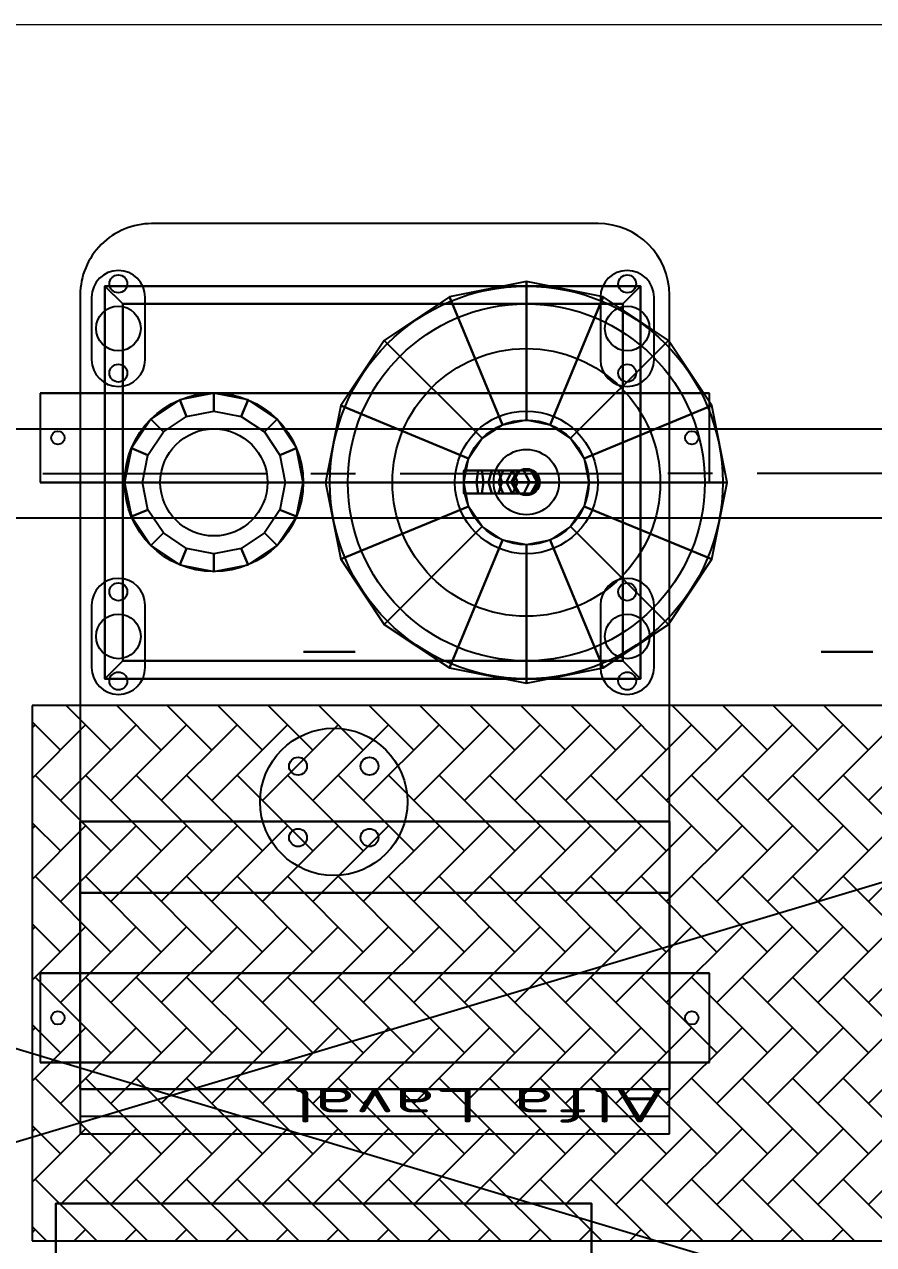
# Model space of a CAD drawing. Header units: millimetres. Extents: x -1838618 to -1600818, y -1770412 to -1553248.
# Drawn here: x -1804410 to -1803459, y -1694113 to -1692746 of the extents above; entities that cross this region are included whole.
import ezdxf

# ---------------------------------------------------------------- set-up
doc = ezdxf.new("R2010")
doc.units = ezdxf.units.MM
doc.header["$LTSCALE"] = 100
doc.linetypes.add('ACAD_ISO04W100', pattern=[30, 24, -3, 0, -3])
doc.linetypes.add('CENTER', pattern=[2, 1.25, -0.25, 0.25, -0.25])
for name, color, linetype in [('11', 7, 'Continuous'), ('412equipment', 6, 'Continuous'), ('420beam', 112, 'Continuous')]:
    doc.layers.add(name, color=color, linetype=linetype)
doc.styles.get("Standard").update_dxf_attribs({"font": 'gbenor.shx', "width": 0.9, "bigfont": 'gbcbig.shx'})

# ---------------------------------------------------------------- blocks, each defined once
blk = doc.blocks.new('MELO')
at = {"color": 9}
for p, q in [((2445.6, 1028.1, -454.3), (-54.4, 1028.1, -454.3)), ((1467.9, 1028.1, -454.3), (1537.1, 958.8, -454.3)), ((1524.4, 1028.1, -454.3), (1593.7, 958.8, -454.3)), ((1537.1, 1015.4, -454.3), (1549.7, 1028.1, -454.3)), ((1581, 1028.1, -454.3), (1650.2, 958.8, -454.3)), ((1593.7, 1015.4, -454.3), (1606.3, 1028.1, -454.3)), ((1637.6, 1028.1, -454.3), (1706.8, 958.8, -454.3)), ((1650.2, 1015.4, -454.3), (1662.9, 1028.1, -454.3)), ((1694.1, 1028.1, -454.3), (1763.4, 958.8, -454.3)), ((1706.8, 1015.4, -454.3), (1719.5, 1028.1, -454.3)), ((1750.7, 1028.1, -454.3), (1819.9, 958.8, -454.3)), ((1763.4, 1015.4, -454.3), (1776, 1028.1, -454.3)), ((1807.3, 1028.1, -454.3), (1876.5, 958.8, -454.3)), ((1819.9, 1015.4, -454.3), (1832.6, 1028.1, -454.3)), ((1863.8, 1028.1, -454.3), (1933.1, 958.8, -454.3)), ((1876.5, 1015.4, -454.3), (1889.2, 1028.1, -454.3)), ((1920.4, 1028.1, -454.3), (1989.6, 958.8, -454.3)), ((1933.1, 1015.4, -454.3), (1945.7, 1028.1, -454.3)), ((1977, 1028.1, -454.3), (2046.2, 958.8, -454.3)), ((1989.6, 1015.4, -454.3), (2002.3, 1028.1, -454.3)), ((2033.5, 1028.1, -454.3), (2102.8, 958.8, -454.3)), ((2046.2, 1015.4, -454.3), (2058.9, 1028.1, -454.3)), ((2090.1, 1028.1, -454.3), (2159.3, 958.8, -454.3)), ((2102.8, 1015.4, -454.3), (2115.4, 1028.1, -454.3)), ((2146.7, 1028.1, -454.3), (2215.9, 958.8, -454.3)), ((2159.3, 1015.4, -454.3), (2172, 1028.1, -454.3)), ((2203.2, 1028.1, -454.3), (2272.5, 958.8, -454.3)), ((2215.9, 1015.4, -454.3), (2228.6, 1028.1, -454.3)), ((2259.8, 1028.1, -454.3), (2329, 958.8, -454.3)), ((2272.5, 1015.4, -454.3), (2285.1, 1028.1, -454.3)), ((2316.4, 1028.1, -454.3), (2385.6, 958.8, -454.3)), ((2329, 1015.4, -454.3), (2341.7, 1028.1, -454.3)), ((2373, 1028.1, -454.3), (2442.2, 958.8, -454.3)), ((2385.6, 1015.4, -454.3), (2398.3, 1028.1, -454.3)), ((2429.5, 1028.1, -454.3), (2445.6, 1012, -454.3)), ((2445.6, 428.1, -454.3), (2445.6, 1028.1, -454.3)), ((2442.2, 1015.4, -454.3), (2445.6, 1018.8, -454.3)), ((1445.6, 923.9, -454.3), (1508.8, 987.1, -454.3)), ((1480.5, 902.3, -454.3), (1565.4, 987.1, -454.3)), ((1537.1, 902.3, -454.3), (1621.9, 987.1, -454.3)), ((1593.7, 902.3, -454.3), (1678.5, 987.1, -454.3)), ((1650.2, 902.3, -454.3), (1735.1, 987.1, -454.3)), ((1706.8, 902.3, -454.3), (1791.6, 987.1, -454.3)), ((1763.4, 902.3, -454.3), (1848.2, 987.1, -454.3)), ((1819.9, 902.3, -454.3), (1904.8, 987.1, -454.3)), ((1876.5, 902.3, -454.3), (1961.3, 987.1, -454.3)), ((1933.1, 902.3, -454.3), (2017.9, 987.1, -454.3)), ((1989.6, 902.3, -454.3), (2074.5, 987.1, -454.3)), ((2046.2, 902.3, -454.3), (2131.1, 987.1, -454.3)), ((2102.8, 902.3, -454.3), (2187.6, 987.1, -454.3)), ((2159.3, 902.3, -454.3), (2244.2, 987.1, -454.3)), ((2215.9, 902.3, -454.3), (2300.8, 987.1, -454.3)), ((2272.5, 902.3, -454.3), (2357.3, 987.1, -454.3)), ((2329, 902.3, -454.3), (2413.9, 987.1, -454.3)), ((2385.6, 902.3, -454.3), (2445.6, 962.3, -454.3)), ((1452.2, 930.6, -454.3), (1537.1, 845.7, -454.3)), ((1508.8, 930.6, -454.3), (1593.7, 845.7, -454.3)), ((1565.4, 930.6, -454.3), (1650.2, 845.7, -454.3)), ((1621.9, 930.6, -454.3), (1706.8, 845.7, -454.3)), ((1678.5, 930.6, -454.3), (1763.4, 845.7, -454.3)), ((1735.1, 930.6, -454.3), (1819.9, 845.7, -454.3)), ((1791.6, 930.6, -454.3), (1876.5, 845.7, -454.3)), ((1848.2, 930.6, -454.3), (1933.1, 845.7, -454.3)), ((1904.8, 930.6, -454.3), (1989.6, 845.7, -454.3)), ((1961.3, 930.6, -454.3), (2046.2, 845.7, -454.3)), ((2017.9, 930.6, -454.3), (2102.8, 845.7, -454.3)), ((2074.5, 930.6, -454.3), (2159.3, 845.7, -454.3)), ((2131.1, 930.6, -454.3), (2215.9, 845.7, -454.3)), ((2187.6, 930.6, -454.3), (2272.5, 845.7, -454.3)), ((2244.2, 930.6, -454.3), (2329, 845.7, -454.3)), ((2300.8, 930.6, -454.3), (2385.6, 845.7, -454.3)), ((2357.3, 930.6, -454.3), (2442.2, 845.7, -454.3)), ((2413.9, 930.6, -454.3), (2445.6, 898.8, -454.3)), ((2442.2, 902.3, -454.3), (2445.6, 905.7, -454.3)), ((2391.6, 888.1, -354.1), (1731.6, 888.1, -354.1)), ((1731.6, 888.1, -354.1), (1731.6, -31.9, -354.1)), ((2391.6, -31.9, -354.1), (2391.6, 888.1, -354.1)), ((1445.6, 810.8, -454.3), (1508.8, 874, -454.3)), ((1480.5, 789.1, -454.3), (1565.4, 874, -454.3)), ((1537.1, 789.1, -454.3), (1621.9, 874, -454.3)), ((1593.7, 789.1, -454.3), (1678.5, 874, -454.3)), ((1650.2, 789.1, -454.3), (1735.1, 874, -454.3)), ((1706.8, 789.1, -454.3), (1791.6, 874, -454.3)), ((1763.4, 789.1, -454.3), (1848.2, 874, -454.3)), ((1819.9, 789.1, -454.3), (1904.8, 874, -454.3)), ((1876.5, 789.1, -454.3), (1961.3, 874, -454.3)), ((1933.1, 789.1, -454.3), (2017.9, 874, -454.3)), ((1989.6, 789.1, -454.3), (2074.5, 874, -454.3)), ((2046.2, 789.1, -454.3), (2131.1, 874, -454.3)), ((2102.8, 789.1, -454.3), (2187.6, 874, -454.3)), ((2159.3, 789.1, -454.3), (2244.2, 874, -454.3)), ((2215.9, 789.1, -454.3), (2300.8, 874, -454.3)), ((2272.5, 789.1, -454.3), (2357.3, 874, -454.3)), ((2329, 789.1, -454.3), (2413.9, 874, -454.3)), ((2385.6, 789.1, -454.3), (2445.6, 849.1, -454.3)), ((2436.6, 828.1, -454.1), (1686.6, 828.1, -454.1)), ((1686.6, 828.1, -454.1), (1686.6, 728.1, -454.1)), ((2436.6, 728.1, -454.1), (2436.6, 828.1, -454.1)), ((1452.2, 817.4, -454.3), (1537.1, 732.6, -454.3)), ((1508.8, 817.4, -454.3), (1593.7, 732.6, -454.3)), ((1565.4, 817.4, -454.3), (1650.2, 732.6, -454.3)), ((1621.9, 817.4, -454.3), (1706.8, 732.6, -454.3)), ((1678.5, 817.4, -454.3), (1763.4, 732.6, -454.3)), ((1735.1, 817.4, -454.3), (1819.9, 732.6, -454.3)), ((1791.6, 817.4, -454.3), (1876.5, 732.6, -454.3)), ((1848.2, 817.4, -454.3), (1933.1, 732.6, -454.3)), ((1904.8, 817.4, -454.3), (1989.6, 732.6, -454.3)), ((1961.3, 817.4, -454.3), (2046.2, 732.6, -454.3)), ((2017.9, 817.4, -454.3), (2102.8, 732.6, -454.3)), ((2074.5, 817.4, -454.3), (2159.3, 732.6, -454.3)), ((2131.1, 817.4, -454.3), (2215.9, 732.6, -454.3)), ((2187.6, 817.4, -454.3), (2272.5, 732.6, -454.3)), ((2244.2, 817.4, -454.3), (2329, 732.6, -454.3)), ((2300.8, 817.4, -454.3), (2385.6, 732.6, -454.3)), ((2357.3, 817.4, -454.3), (2442.2, 732.6, -454.3)), ((2413.9, 817.4, -454.3), (2445.6, 785.7, -454.3)), ((2442.2, 789.1, -454.3), (2445.6, 792.6, -454.3)), ((1445.6, 697.7, -454.3), (1508.8, 760.8, -454.3)), ((1480.5, 676, -454.3), (1565.4, 760.8, -454.3)), ((1537.1, 676, -454.3), (1621.9, 760.8, -454.3)), ((1593.7, 676, -454.3), (1678.5, 760.8, -454.3)), ((1650.2, 676, -454.3), (1735.1, 760.8, -454.3)), ((1706.8, 676, -454.3), (1791.6, 760.8, -454.3)), ((1763.4, 676, -454.3), (1848.2, 760.8, -454.3)), ((1819.9, 676, -454.3), (1904.8, 760.8, -454.3)), ((1876.5, 676, -454.3), (1961.3, 760.8, -454.3)), ((1933.1, 676, -454.3), (2017.9, 760.8, -454.3)), ((1989.6, 676, -454.3), (2074.5, 760.8, -454.3)), ((2046.2, 676, -454.3), (2131.1, 760.8, -454.3)), ((2102.8, 676, -454.3), (2187.6, 760.8, -454.3)), ((2159.3, 676, -454.3), (2244.2, 760.8, -454.3)), ((2215.9, 676, -454.3), (2300.8, 760.8, -454.3)), ((2272.5, 676, -454.3), (2357.3, 760.8, -454.3)), ((2329, 676, -454.3), (2413.9, 760.8, -454.3)), ((1686.6, 728.1, -454.1), (2436.6, 728.1, -454.1)), ((2385.6, 676, -454.3), (2445.6, 736, -454.3)), ((1452.2, 704.3, -454.3), (1537.1, 619.4, -454.3)), ((1508.8, 704.3, -454.3), (1593.7, 619.4, -454.3)), ((1565.4, 704.3, -454.3), (1650.2, 619.4, -454.3)), ((1621.9, 704.3, -454.3), (1706.8, 619.4, -454.3)), ((1678.5, 704.3, -454.3), (1763.4, 619.4, -454.3)), ((1735.1, 704.3, -454.3), (1819.9, 619.4, -454.3)), ((1791.6, 704.3, -454.3), (1876.5, 619.4, -454.3)), ((1848.2, 704.3, -454.3), (1933.1, 619.4, -454.3)), ((1904.8, 704.3, -454.3), (1989.6, 619.4, -454.3)), ((1961.3, 704.3, -454.3), (2046.2, 619.4, -454.3)), ((2017.9, 704.3, -454.3), (2102.8, 619.4, -454.3)), ((2074.5, 704.3, -454.3), (2159.3, 619.4, -454.3)), ((2131.1, 704.3, -454.3), (2215.9, 619.4, -454.3)), ((2187.6, 704.3, -454.3), (2272.5, 619.4, -454.3)), ((2244.2, 704.3, -454.3), (2329, 619.4, -454.3)), ((2300.8, 704.3, -454.3), (2385.6, 619.4, -454.3)), ((2357.3, 704.3, -454.3), (2442.2, 619.4, -454.3)), ((2413.9, 704.3, -454.3), (2445.6, 672.6, -454.3)), ((2442.2, 676, -454.3), (2445.6, 679.4, -454.3)), ((1445.6, 584.5, -454.3), (1508.8, 647.7, -454.3)), ((1480.5, 562.9, -454.3), (1565.4, 647.7, -454.3)), ((1537.1, 562.9, -454.3), (1621.9, 647.7, -454.3)), ((1593.7, 562.9, -454.3), (1678.5, 647.7, -454.3)), ((1650.2, 562.9, -454.3), (1735.1, 647.7, -454.3)), ((1706.8, 562.9, -454.3), (1791.6, 647.7, -454.3)), ((1763.4, 562.9, -454.3), (1848.2, 647.7, -454.3)), ((1819.9, 562.9, -454.3), (1904.8, 647.7, -454.3)), ((1876.5, 562.9, -454.3), (1961.3, 647.7, -454.3)), ((1933.1, 562.9, -454.3), (2017.9, 647.7, -454.3)), ((1989.6, 562.9, -454.3), (2074.5, 647.7, -454.3)), ((2046.2, 562.9, -454.3), (2131.1, 647.7, -454.3)), ((2102.8, 562.9, -454.3), (2187.6, 647.7, -454.3)), ((2159.3, 562.9, -454.3), (2244.2, 647.7, -454.3)), ((2215.9, 562.9, -454.3), (2300.8, 647.7, -454.3)), ((2272.5, 562.9, -454.3), (2357.3, 647.7, -454.3)), ((2329, 562.9, -454.3), (2413.9, 647.7, -454.3)), ((2385.6, 562.9, -454.3), (2445.6, 622.9, -454.3)), ((1452.2, 591.1, -454.3), (1537.1, 506.3, -454.3)), ((1508.8, 591.1, -454.3), (1593.7, 506.3, -454.3)), ((1565.4, 591.1, -454.3), (1650.2, 506.3, -454.3)), ((1621.9, 591.1, -454.3), (1706.8, 506.3, -454.3)), ((1678.5, 591.1, -454.3), (1763.4, 506.3, -454.3)), ((1735.1, 591.1, -454.3), (1819.9, 506.3, -454.3)), ((1791.6, 591.1, -454.3), (1876.5, 506.3, -454.3)), ((1848.2, 591.1, -454.3), (1933.1, 506.3, -454.3)), ((1904.8, 591.1, -454.3), (1989.6, 506.3, -454.3)), ((1961.3, 591.1, -454.3), (2046.2, 506.3, -454.3)), ((2017.9, 591.1, -454.3), (2102.8, 506.3, -454.3)), ((2074.5, 591.1, -454.3), (2159.3, 506.3, -454.3)), ((2131.1, 591.1, -454.3), (2215.9, 506.3, -454.3)), ((2187.6, 591.1, -454.3), (2272.5, 506.3, -454.3)), ((2244.2, 591.1, -454.3), (2329, 506.3, -454.3)), ((2300.8, 591.1, -454.3), (2385.6, 506.3, -454.3)), ((2357.3, 591.1, -454.3), (2442.2, 506.3, -454.3)), ((2413.9, 591.1, -454.3), (2445.6, 559.4, -454.3)), ((2442.2, 562.9, -454.3), (2445.6, 566.3, -454.3)), ((1445.6, 471.4, -454.3), (1508.8, 534.6, -454.3)), ((1480.5, 449.7, -454.3), (1565.4, 534.6, -454.3)), ((1537.1, 449.7, -454.3), (1621.9, 534.6, -454.3)), ((1593.7, 449.7, -454.3), (1678.5, 534.6, -454.3)), ((1650.2, 449.7, -454.3), (1735.1, 534.6, -454.3)), ((1706.8, 449.7, -454.3), (1791.6, 534.6, -454.3)), ((1763.4, 449.7, -454.3), (1848.2, 534.6, -454.3)), ((1819.9, 449.7, -454.3), (1904.8, 534.6, -454.3)), ((1876.5, 449.7, -454.3), (1961.3, 534.6, -454.3)), ((1933.1, 449.7, -454.3), (2017.9, 534.6, -454.3)), ((1989.6, 449.7, -454.3), (2074.5, 534.6, -454.3)), ((2046.2, 449.7, -454.3), (2131.1, 534.6, -454.3)), ((2102.8, 449.7, -454.3), (2187.6, 534.6, -454.3)), ((2159.3, 449.7, -454.3), (2244.2, 534.6, -454.3)), ((2215.9, 449.7, -454.3), (2300.8, 534.6, -454.3)), ((2272.5, 449.7, -454.3), (2357.3, 534.6, -454.3)), ((2329, 449.7, -454.3), (2413.9, 534.6, -454.3)), ((2385.6, 449.7, -454.3), (2445.6, 509.7, -454.3)), ((1508.8, 478, -454.3), (1558.7, 428.1, -454.3)), ((1565.4, 478, -454.3), (1615.3, 428.1, -454.3)), ((1621.9, 478, -454.3), (1671.9, 428.1, -454.3)), ((1678.5, 478, -454.3), (1728.4, 428.1, -454.3)), ((1735.1, 478, -454.3), (1785, 428.1, -454.3)), ((1791.6, 478, -454.3), (1841.6, 428.1, -454.3)), ((1848.2, 478, -454.3), (1898.2, 428.1, -454.3)), ((1904.8, 478, -454.3), (1954.7, 428.1, -454.3)), ((1961.3, 478, -454.3), (2011.3, 428.1, -454.3)), ((2017.9, 478, -454.3), (2067.9, 428.1, -454.3)), ((2074.5, 478, -454.3), (2124.4, 428.1, -454.3)), ((2131.1, 478, -454.3), (2181, 428.1, -454.3)), ((2187.6, 478, -454.3), (2237.6, 428.1, -454.3)), ((2244.2, 478, -454.3), (2294.1, 428.1, -454.3)), ((2300.8, 478, -454.3), (2350.7, 428.1, -454.3)), ((2357.3, 478, -454.3), (2407.3, 428.1, -454.3)), ((2413.9, 478, -454.3), (2445.6, 446.3, -454.3)), ((2442.2, 449.7, -454.3), (2445.6, 453.1, -454.3)), ((-54.4, 428.1, -454.3), (2445.6, 428.1, -454.3)), ((1748.9, 385.6, -354.1), (1748.9, 315.6, -354.1)), ((1808.9, 315.6, -354.1), (1808.9, 385.6, -354.1)), ((2318.9, 385.6, -354.1), (2318.9, 315.6, -354.1)), ((2378.9, 315.6, -354.1), (2378.9, 385.6, -354.1)), ((2436.6, 178.1, -454.1), (1686.6, 178.1, -454.1)), ((1686.6, 178.1, -454.1), (1686.6, 78.1, -454.1)), ((2436.6, 78.1, -454.1), (2436.6, 178.1, -454.1)), ((1686.6, 78.1, -454.1), (2436.6, 78.1, -454.1)), ((1748.9, 40.6, -354.1), (1748.9, -29.4, -354.1)), ((1808.9, -29.4, -354.1), (1808.9, 40.6, -354.1)), ((2318.9, 40.6, -354.1), (2318.9, -29.4, -354.1)), ((2378.9, -29.4, -354.1), (2378.9, 40.6, -354.1)), ((1811.6, -111.9, -354.1), (2311.6, -111.9, -354.1))]:
    blk.add_line(p, q, dxfattribs=at)
at = {"color": 9, "extrusion": (-1e-16, -0.866025, 0.5)}
for p, q in [((2391.6, 908.1, 732.5), (1731.6, 908.1, 732.5)), ((1731.6, 908.1, 732.5), (1731.6, 858.1, 645.9)), ((2391.6, 858.1, 645.9), (2391.6, 908.1, 732.5)), ((1731.6, 858.1, 645.9), (2391.6, 858.1, 645.9))]:
    blk.add_line(p, q, dxfattribs=at)
at = {"color": 9, "extrusion": (0, -1, -2e-16)}
for p, q in [((1686.6, 828.1, -454.1), (2436.6, 828.1, -454.1)), ((1731.6, 828.1, -354.1), (1686.6, 828.1, -454.1)), ((2391.6, 828.1, -354.1), (1731.6, 828.1, -354.1)), ((2436.6, 828.1, -454.1), (2391.6, 828.1, -354.1)), ((1686.6, 728.1, -454.1), (2436.6, 728.1, -454.1)), ((1731.6, 728.1, -354.1), (1686.6, 728.1, -454.1)), ((2391.6, 728.1, -354.1), (1731.6, 728.1, -354.1)), ((2436.6, 728.1, -454.1), (2391.6, 728.1, -354.1)), ((1686.6, 178.1, -454.1), (2436.6, 178.1, -454.1)), ((1731.6, 178.1, -354.1), (1686.6, 178.1, -454.1)), ((2391.6, 178.1, -354.1), (1731.6, 178.1, -354.1)), ((2436.6, 178.1, -454.1), (2391.6, 178.1, -354.1)), ((1686.6, 78.1, -454.1), (2436.6, 78.1, -454.1)), ((1731.6, 78.1, -354.1), (1686.6, 78.1, -454.1)), ((2391.6, 78.1, -354.1), (1731.6, 78.1, -354.1)), ((2436.6, 78.1, -454.1), (2391.6, 78.1, -354.1))]:
    blk.add_line(p, q, dxfattribs=at)
at = {"color": 9, "extrusion": (1e-16, -1, -2e-16)}
for p, q in [((1561.6, 368.1, -454.1), (1503.6, 368.1, -454.1)), ((1503.6, 368.1, -594.1), (1561.6, 368.1, -594.1)), ((1561.6, 368.1, -594.1), (1561.6, 368.1, -454.1)), ((2083.6, 368.1, -594.1), (2083.6, 368.1, -454.1)), ((2141.6, 368.1, -454.1), (2083.6, 368.1, -454.1)), ((2083.6, 368.1, -594.1), (2141.6, 368.1, -594.1))]:
    blk.add_line(p, q, dxfattribs=at)
at = {"color": 9, "extrusion": (0, -1, -4e-16)}
blk.add_line((1821.9, 178.1, 406), (1961.9, 178.1, 406), dxfattribs=at)
at = {"color": 9, "extrusion": (-1, 0, -3e-16)}
for centre, radius in [((-798.1, 365.9, -1731.6), 57.5), ((-833.1, 475.9, -1731.6), 11), ((-828.1, 335.9, -1731.6), 6), ((-828.1, 396, -1731.6), 6), ((-798.1, 365.9, -1731.6), 17), ((-773.1, 475.9, -1731.6), 11), ((-768, 335.9, -1731.6), 6), ((-768, 396, -1731.6), 6), ((-673.1, -146.1, -1731.6), 57.5), ((-673.1, 55.9, -1731.6), 57.5), ((-703.1, -176.1, -1731.6), 6), ((-703.1, -116, -1731.6), 6), ((-703.1, 25.9, -1731.6), 6), ((-703.1, 86, -1731.6), 6), ((-673.1, -146.1, -1731.6), 17), ((-673.1, 55.9, -1731.6), 17), ((-643, -176.1, -1731.6), 6), ((-643, -116, -1731.6), 6), ((-643, 25.9, -1731.6), 6), ((-643, 86, -1731.6), 6)]:
    blk.add_circle(centre, radius, dxfattribs=at)
at = {"color": 9}
for centre, radius in [((1706.6, 778.1, -454.1), 7.5), ((2416.6, 778.1, -454.1), 7.5), ((2107.6, 536.1, -144.1), 82.5), ((2067.6, 576.1, -144.1), 10), ((2147.6, 576.1, -144.1), 10), ((2067.6, 496.1, -144.1), 10), ((2147.6, 496.1, -144.1), 10), ((1778.9, 400.6, -354.1), 10), ((2348.9, 400.6, -354.1), 10), ((1891.9, 178.1, 185.9), 220), ((1891.9, 178.1, 115.9), 200), ((1778.9, 350.6, -304.1), 25), ((2348.9, 350.6, -304.1), 25), ((1891.9, 178.1, 115.9), 150), ((1778.9, 300.6, -354.1), 10), ((2348.9, 300.6, -354.1), 10), ((2241.9, 178.1, -4.1), 100), ((1891.9, 178.1, 45.9), 80), ((1891.9, 178.1, 406), 69.9), ((2241.9, 178.1, -54.1), 60), ((1891.9, 177.7, 428), 36.6), ((1891.9, 177.7, 442), 15), ((1706.6, 128.1, -454.1), 7.5), ((2416.6, 128.1, -454.1), 7.5), ((1778.9, 55.6, -354.1), 10), ((2348.9, 55.6, -354.1), 10), ((1778.9, 5.6, -304.1), 25), ((2348.9, 5.6, -304.1), 25), ((1778.9, -44.4, -354.1), 10), ((2348.9, -44.4, -354.1), 10)]:
    blk.add_circle(centre, radius, dxfattribs=at)
at = {"color": 9, "extrusion": (1, 0, 2e-16)}
for centre in [(652.1, -434.1, 1731.6), (652.1, -434.1, 2391.6)]:
    blk.add_circle(centre, 17, dxfattribs=at)
at = {"color": 9}
for centre, radius, start, end in [((1778.9, 385.6, -354.1), 30, 0, 180), ((2348.9, 385.6, -354.1), 30, 0, 180), ((1778.9, 315.6, -354.1), 30, 180, 0), ((2348.9, 315.6, -354.1), 30, 180, 0), ((1778.9, 40.6, -354.1), 30, 0, 180), ((2348.9, 40.6, -354.1), 30, 0, 180), ((1811.6, -31.9, -354.1), 80, 180, 270), ((1778.9, -29.4, -354.1), 30, 180, 0), ((2311.6, -31.9, -354.1), 80, 270, 0), ((2348.9, -29.4, -354.1), 30, 180, 0)]:
    blk.add_arc(centre, radius, start, end, dxfattribs=at)
for points in [[(1731.6, 558.1, 645.9), (1731.6, 638.1, 545.9), (1731.6, 858.1, 545.9), (1731.6, 858.1, 645.9)], [(1731.6, 638.1, 545.9), (1731.6, 638.1, 545.9), (1731.6, 638.1, 545.9), (1731.6, 858.1, 545.9)], [(1731.6, 858.1, 645.9), (1731.6, 858.1, 545.9), (2391.6, 858.1, 545.9), (2391.6, 858.1, 645.9)], [(1731.6, 858.1, 545.9), (1731.6, 638.1, 545.9), (2391.6, 638.1, 545.9), (2391.6, 858.1, 545.9)], [(2391.6, 858.1, 645.9), (2391.6, 858.1, 645.9), (1731.6, 858.1, 645.9)], [(2391.6, 858.1, 645.9), (2391.6, 558.1, 645.9), (1731.6, 558.1, 645.9), (1731.6, 858.1, 645.9)], [(1731.6, 638.1, 545.9), (1731.6, 638.1, -354.1), (1731.6, 858.1, -354.1), (1731.6, 858.1, 545.9)], [(1731.6, 638.1, -354.1), (1731.6, 638.1, -354.1), (1731.6, 638.1, -354.1), (1731.6, 858.1, -354.1)], [(1731.6, 858.1, 545.9), (1731.6, 858.1, -354.1), (2391.6, 858.1, -354.1), (2391.6, 858.1, 545.9)], [(1731.6, 858.1, -354.1), (1731.6, 638.1, -354.1), (2391.6, 638.1, -354.1), (2391.6, 858.1, -354.1)], [(2391.6, 858.1, 545.9), (2391.6, 858.1, 545.9), (1731.6, 858.1, 545.9)], [(2391.6, 858.1, 545.9), (2391.6, 638.1, 545.9), (1731.6, 638.1, 545.9), (1731.6, 858.1, 545.9)], [(2391.6, 858.1, 645.9), (2391.6, 858.1, 545.9), (2391.6, 858.1, 645.9)], [(2391.6, 858.1, 545.9), (2391.6, 638.1, 545.9), (2391.6, 558.1, 645.9), (2391.6, 858.1, 645.9)], [(2391.6, 858.1, 545.9), (2391.6, 858.1, -354.1), (2391.6, 858.1, 545.9)], [(2391.6, 858.1, -354.1), (2391.6, 638.1, -354.1), (2391.6, 638.1, 545.9), (2391.6, 858.1, 545.9)], [(2391.6, 558.1, 645.9), (2391.6, 638.1, 545.9), (1731.6, 638.1, 545.9), (1731.6, 558.1, 645.9)], [(2391.6, 638.1, 545.9), (2391.6, 638.1, 545.9), (1731.6, 638.1, 545.9)], [(2391.6, 638.1, 545.9), (2391.6, 638.1, -354.1), (1731.6, 638.1, -354.1), (1731.6, 638.1, 545.9)], [(2391.6, 638.1, -354.1), (2391.6, 638.1, -354.1), (1731.6, 638.1, -354.1)], [(1783.9, -21.9, -54.1), (1763.9, -41.9, -304.1), (1763.9, 398.1, -304.1), (1783.9, 378.1, -54.1)], [(1763.9, -41.9, -304.1), (1763.9, -41.9, -304.1), (1763.9, -41.9, -304.1), (1763.9, 398.1, -304.1)], [(1783.9, 378.1, -54.1), (1763.9, 398.1, -304.1), (2363.9, 398.1, -304.1), (2343.9, 378.1, -54.1)], [(1763.9, 398.1, -304.1), (1763.9, -41.9, -304.1), (2363.9, -41.9, -304.1), (2363.9, 398.1, -304.1)], [(1891.9, 403.1, 218), (1805.8, 385.9, 218), (1865.1, 242.7, 406), (1891.9, 248.1, 406)], [(1978, 385.9, 218), (1891.9, 403.1, 218), (1891.9, 248.1, 406), (1918.7, 242.7, 406)], [(2343.9, 378.1, -54.1), (2363.9, 398.1, -304.1), (2343.9, 378.1, -54.1)], [(2363.9, 398.1, -304.1), (2363.9, -41.9, -304.1), (2343.9, -21.9, -54.1), (2343.9, 378.1, -54.1)], [(1805.8, 385.9, 218), (1732.8, 337.2, 218), (1842.4, 227.6, 406), (1865.1, 242.7, 406)], [(2051, 337.2, 218), (1978, 385.9, 218), (1918.7, 242.7, 406), (1941.4, 227.6, 406)], [(2343.9, 378.1, -54.1), (2343.9, 378.1, -54.1), (1783.9, 378.1, -54.1)], [(2343.9, 378.1, -54.1), (2343.9, -21.9, -54.1), (1783.9, -21.9, -54.1), (1783.9, 378.1, -54.1)], [(1732.8, 337.2, 218), (1684, 264.2, 218), (1827.2, 204.9, 406), (1842.4, 227.6, 406)], [(2099.8, 264.2, 218), (2051, 337.2, 218), (1941.4, 227.6, 406), (1956.6, 204.9, 406)], [(2241.9, 278.1, 195.9), (2203.6, 270.5, 195.9), (2211.3, 252, 245.9), (2241.9, 258.1, 245.9)], [(2280.2, 270.5, 195.9), (2241.9, 278.1, 195.9), (2241.9, 258.1, 245.9), (2272.5, 252, 245.9)], [(1684, 264.2, 218), (1666.9, 178.1, 218), (1821.9, 178.1, 406), (1827.2, 204.9, 406)], [(2116.9, 178.1, 218), (2099.8, 264.2, 218), (1956.6, 204.9, 406), (1961.9, 178.1, 406)], [(2203.6, 270.5, 195.9), (2171.2, 248.8, 195.9), (2185.3, 234.6, 245.9), (2211.3, 252, 245.9)], [(2312.6, 248.8, 195.9), (2280.2, 270.5, 195.9), (2272.5, 252, 245.9), (2298.5, 234.6, 245.9)], [(2171.2, 248.8, 195.9), (2149.5, 216.3, 195.9), (2168, 208.7, 245.9), (2185.3, 234.6, 245.9)], [(2334.3, 216.3, 195.9), (2312.6, 248.8, 195.9), (2298.5, 234.6, 245.9), (2315.8, 208.7, 245.9)], [(2149.5, 216.3, 195.9), (2141.9, 178.1, 195.9), (2161.9, 178.1, 245.9), (2168, 208.7, 245.9)], [(2341.9, 178.1, 195.9), (2334.3, 216.3, 195.9), (2315.8, 208.7, 245.9), (2321.9, 178.1, 245.9)], [(1666.9, 178.1, 218), (1684, 92, 218), (1827.2, 151.3, 406), (1821.9, 178.1, 406)], [(1884.4, 190.7, 442), (1876.9, 177.7, 442), (1879.8, 177.7, 464), (1887, 190.7, 462.1)], [(1887, 190.7, 462.1), (1879.8, 177.7, 464), (1888.3, 177.7, 484.5), (1894.8, 190.7, 480.8)], [(1899.4, 190.7, 442), (1884.4, 190.7, 442), (1887, 190.7, 462.1), (1901.5, 190.7, 458.2)], [(1901.5, 190.7, 458.2), (1887, 190.7, 462.1), (1894.8, 190.7, 480.8), (1907.8, 190.7, 473.3)], [(1894.8, 190.7, 480.8), (1888.3, 177.7, 484.5), (1901.8, 177.7, 502.1), (1907.1, 190.7, 496.8)], [(1907.8, 190.7, 473.3), (1894.8, 190.7, 480.8), (1907.1, 190.7, 496.8), (1917.7, 190.7, 486.2)], [(1906.9, 177.7, 442), (1899.4, 190.7, 442), (1901.5, 190.7, 458.2), (1908.8, 177.7, 456.3)], [(1908.8, 177.7, 456.3), (1901.5, 190.7, 458.2), (1907.8, 190.7, 473.3), (1914.3, 177.7, 469.5)], [(1907.1, 190.7, 496.8), (1901.8, 177.7, 502.1), (1919.4, 177.7, 515.6), (1923.1, 190.7, 509.1)], [(1917.7, 190.7, 486.2), (1907.1, 190.7, 496.8), (1923.1, 190.7, 509.1), (1930.6, 190.7, 496.2)], [(1914.3, 177.7, 469.5), (1907.8, 190.7, 473.3), (1917.7, 190.7, 486.2), (1923, 177.7, 480.9)], [(1923, 177.7, 480.9), (1917.7, 190.7, 486.2), (1930.6, 190.7, 496.2), (1934.4, 177.7, 489.7)], [(1923.1, 190.7, 509.1), (1919.4, 177.7, 515.6), (1939.9, 177.7, 524.1), (1941.8, 190.7, 516.9)], [(1930.6, 190.7, 496.2), (1923.1, 190.7, 509.1), (1941.8, 190.7, 516.9), (1945.7, 190.7, 502.4)], [(1934.4, 177.7, 489.7), (1930.6, 190.7, 496.2), (1945.7, 190.7, 502.4), (1947.7, 177.7, 495.2)], [(1941.8, 190.7, 516.9), (1939.9, 177.7, 524.1), (1961.9, 177.7, 527), (1961.9, 190.7, 519.5)], [(1945.7, 190.7, 502.4), (1941.8, 190.7, 516.9), (1961.9, 190.7, 519.5), (1961.9, 190.7, 504.5)], [(1947.7, 177.7, 495.2), (1945.7, 190.7, 502.4), (1961.9, 190.7, 504.5), (1961.9, 177.7, 497)], [(2099.8, 92, 218), (2116.9, 178.1, 218), (1961.9, 178.1, 406), (1956.6, 151.3, 406)], [(2141.9, 178.1, 195.9), (2149.5, 139.8, 195.9), (2168, 147.4, 245.9), (2161.9, 178.1, 245.9)], [(2334.3, 139.8, 195.9), (2341.9, 178.1, 195.9), (2321.9, 178.1, 245.9), (2315.8, 147.4, 245.9)], [(1876.9, 177.7, 442), (1884.4, 164.7, 442), (1887, 164.7, 462.1), (1879.8, 177.7, 464)], [(1879.8, 177.7, 464), (1887, 164.7, 462.1), (1894.8, 164.7, 480.8), (1888.3, 177.7, 484.5)], [(1884.4, 164.7, 442), (1899.4, 164.7, 442), (1901.5, 164.7, 458.2), (1887, 164.7, 462.1)], [(1887, 164.7, 462.1), (1901.5, 164.7, 458.2), (1907.8, 164.7, 473.3), (1894.8, 164.7, 480.8)], [(1888.3, 177.7, 484.5), (1894.8, 164.7, 480.8), (1907.1, 164.7, 496.8), (1901.8, 177.7, 502.1)], [(1894.8, 164.7, 480.8), (1907.8, 164.7, 473.3), (1917.7, 164.7, 486.2), (1907.1, 164.7, 496.8)], [(1899.4, 164.7, 442), (1906.9, 177.7, 442), (1908.8, 177.7, 456.3), (1901.5, 164.7, 458.2)], [(1901.5, 164.7, 458.2), (1908.8, 177.7, 456.3), (1914.3, 177.7, 469.5), (1907.8, 164.7, 473.3)], [(1901.8, 177.7, 502.1), (1907.1, 164.7, 496.8), (1923.1, 164.7, 509.1), (1919.4, 177.7, 515.6)], [(1907.1, 164.7, 496.8), (1917.7, 164.7, 486.2), (1930.6, 164.7, 496.2), (1923.1, 164.7, 509.1)], [(1907.8, 164.7, 473.3), (1914.3, 177.7, 469.5), (1923, 177.7, 480.9), (1917.7, 164.7, 486.2)], [(1917.7, 164.7, 486.2), (1923, 177.7, 480.9), (1934.4, 177.7, 489.7), (1930.6, 164.7, 496.2)], [(1919.4, 177.7, 515.6), (1923.1, 164.7, 509.1), (1941.8, 164.7, 516.9), (1939.9, 177.7, 524.1)], [(1923.1, 164.7, 509.1), (1930.6, 164.7, 496.2), (1945.7, 164.7, 502.4), (1941.8, 164.7, 516.9)], [(1930.6, 164.7, 496.2), (1934.4, 177.7, 489.7), (1947.7, 177.7, 495.2), (1945.7, 164.7, 502.4)], [(1939.9, 177.7, 524.1), (1941.8, 164.7, 516.9), (1961.9, 164.7, 519.5), (1961.9, 177.7, 527)], [(1941.8, 164.7, 516.9), (1945.7, 164.7, 502.4), (1961.9, 164.7, 504.5), (1961.9, 164.7, 519.5)], [(1945.7, 164.7, 502.4), (1947.7, 177.7, 495.2), (1961.9, 177.7, 497), (1961.9, 164.7, 504.5)], [(1684, 92, 218), (1732.8, 19, 218), (1842.4, 128.6, 406), (1827.2, 151.3, 406)], [(2051, 19, 218), (2099.8, 92, 218), (1956.6, 151.3, 406), (1941.4, 128.6, 406)], [(2149.5, 139.8, 195.9), (2171.2, 107.4, 195.9), (2185.3, 121.5, 245.9), (2168, 147.4, 245.9)], [(2312.6, 107.4, 195.9), (2334.3, 139.8, 195.9), (2315.8, 147.4, 245.9), (2298.5, 121.5, 245.9)], [(1732.8, 19, 218), (1805.8, -29.8, 218), (1865.1, 113.4, 406), (1842.4, 128.6, 406)], [(1978, -29.8, 218), (2051, 19, 218), (1941.4, 128.6, 406), (1918.7, 113.4, 406)], [(1805.8, -29.8, 218), (1891.9, -46.9, 218), (1891.9, 108.1, 406), (1865.1, 113.4, 406)], [(1891.9, -46.9, 218), (1978, -29.8, 218), (1918.7, 113.4, 406), (1891.9, 108.1, 406)], [(2171.2, 107.4, 195.9), (2203.6, 85.7, 195.9), (2211.3, 104.2, 245.9), (2185.3, 121.5, 245.9)], [(2280.2, 85.7, 195.9), (2312.6, 107.4, 195.9), (2298.5, 121.5, 245.9), (2272.5, 104.2, 245.9)], [(2203.6, 85.7, 195.9), (2241.9, 78.1, 195.9), (2241.9, 98.1, 245.9), (2211.3, 104.2, 245.9)], [(2241.9, 78.1, 195.9), (2280.2, 85.7, 195.9), (2272.5, 104.2, 245.9), (2241.9, 98.1, 245.9)], [(2343.9, -21.9, -54.1), (2363.9, -41.9, -304.1), (1763.9, -41.9, -304.1), (1783.9, -21.9, -54.1)], [(2363.9, -41.9, -304.1), (2363.9, -41.9, -304.1), (1763.9, -41.9, -304.1)]]:
    blk.add_3dface(points, dxfattribs=at)
at = {"color": 9, "extrusion": (-1e-16, -0.866025, 0.5)}
blk.add_text('Alfa Laval', height=75.82, dxfattribs=at).set_placement((1735.8, 997.6, -414.1))
at = {"color": 9}
mesh = blk.add_polymesh((6, 3), dxfattribs=at)
for k, corner in enumerate([(2418.9, 986.1, 675.9), (2418.9, 1236.1, 675.9), (2418.9, 1236.1, 675.9), (1818.9, 986.1, 675.9), (1818.9, 1236.1, 675.9), (1818.9, 1236.1, 675.9), (1818.9, 986.1, 1275.9), (1818.9, 1236.1, 1275.9), (1818.9, 1236.1, 675.9), (2418.9, 986.1, 1275.9), (2418.9, 1236.1, 1275.9), (2418.9, 1236.1, 675.9), (2418.9, 986.1, 1275.9), (2418.9, 986.1, 1275.9), (2418.9, 986.1, 675.9), (1818.9, 986.1, 1275.9), (1818.9, 986.1, 1275.9), (1818.9, 986.1, 675.9)]):
    mesh.set_mesh_vertex(divmod(k, 3), corner)
blk = doc.blocks.new('UPPER PLATFORM')
at = {"color": 9, "linetype": 'ACAD_ISO04W100', "ltscale": 100}
for p, q in [((-8800, -7200), (-800, -9600)), ((-8800, -9600), (-800, -7200))]:
    blk.add_line(p, q, dxfattribs=at)
at = {"linetype": 'CENTER', "ltscale": 2}
blk.add_line((-3094.2, -7702.81, 956.23), (-9148.54, -7706.13), dxfattribs=at)
at = {"layer": '11', "color": 3, "linetype": 'Continuous', "lineweight": 20}
blk.add_line((-8800, -7200), (-800, -7200), dxfattribs=at)
at = {"layer": '420beam'}
for p, q in [((-9017.18, -7653.32), (-3083.21, -7653.32)), ((-3079.83, -7753.32), (-9018.17, -7753.32))]:
    blk.add_line(p, q, dxfattribs=at)
at = {"layer": '412equipment', "rotation": 180}
blk.add_blockref('MELO', (-2510.85, -7535.17, 773.35), dxfattribs=at)

msp = doc.modelspace()

# ---------------------------------------------------------------- block references
at = {"color": 9, "linetype": 'ACAD_ISO04W100'}
msp.add_blockref('UPPER PLATFORM', (-1799445.3, -1685545.7), dxfattribs=at)

doc.saveas('drawing.dxf')
